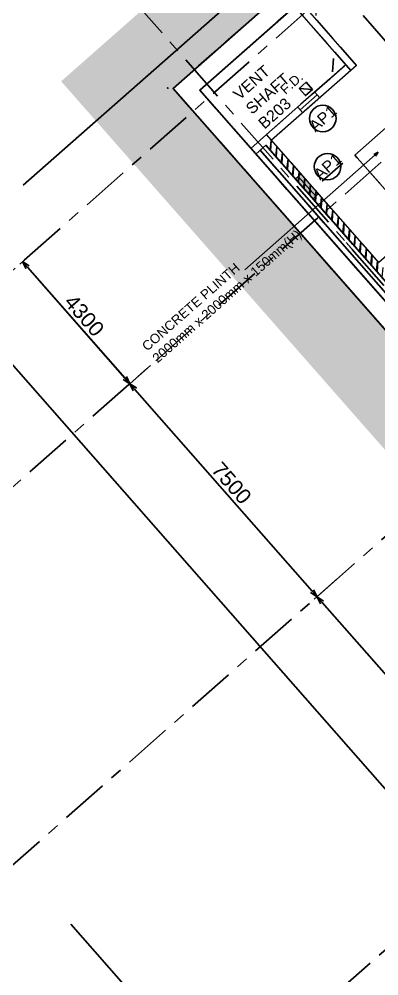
# Model space of a CAD drawing. Header units: millimetres. Extents: x 833946797 to 834440930, y 817746008 to 818399503.
# Drawn here: x 834269649 to 834279172, y 817967261 to 817992546 of the extents above; entities that cross this region are included whole.
import ezdxf
from ezdxf.enums import TextEntityAlignment as Align

# ---------------------------------------------------------------- set-up
doc = ezdxf.new("R2010")
doc.units = ezdxf.units.MM
doc.header["$LTSCALE"] = 100
for name, pattern in [('base plan(mm)$0$PHANTOM', [2.5, 1.25, -0.25, 0.25, -0.25, 0.25, -0.25]), ('Grid Line', [22.225, 12.7, -3.175, 3.175, -3.175]), ('Hidden', [9.525, 6.35, -3.175])]:
    doc.linetypes.add(name, pattern=pattern)
for name, color, linetype in [('+C-10', 10, 'Continuous'), ('+C-160', 160, 'Hidden'), ('+C-201', 201, 'Continuous'), ('A-COLS', 3, 'Continuous'), ('DLN020__', 6, 'Continuous'), ('DLN030_1', 1, 'Continuous'), ('DLN0401_', 7, 'Continuous'), ('DLN0402_Room Number', 7, 'Continuous'), ('DLN0403__Room Name', 7, 'Continuous'), ('DLN040__', 3, 'Continuous'), ('DLN060__', 7, 'Continuous'), ('DLN810__', 1, 'Continuous'), ('DLN914', 3, 'base plan(mm)$0$PHANTOM')]:
    doc.layers.add(name, color=color, linetype=linetype)
for name, color, linetype, lineweight in [('A-DOOR', 6, 'Continuous', 9), ('A-PLINTH', 2, 'Continuous', 9), ('A-WALL', 7, 'Continuous', 9), ('HCL520__', 2, 'Continuous', 20)]:
    doc.layers.add(name, color=color, linetype=linetype, lineweight=lineweight)
doc.styles.get("Standard").update_dxf_attribs({"font": 'swiss.ttf'})
doc.styles.add('Swis721tBT', font='swissl.ttf')
doc.dimstyles.new('INTDIM', dxfattribs={"dimtxt": 200, "dimasz": 125, "dimexe": 100, "dimexo": 150, "dimgap": 80, "dimtad": 1, "dimdec": 0, "dimzin": 9, "dimdsep": 46, "dimtxsty": 'Swis721tBT', "dimblk": 'OPEN30', "dimcen": -125, "dimclrd": 256, "dimclre": 256, "dimclrt": 2, "dimaunit": 1, "dimadec": 1, "dimazin": 0, "dimtfac": 0.444444, "dimtdec": 0, "dimtix": 1, "dimtmove": 2, "dimatfit": 3, "dimldrblk": 'OPEN30', "dimfxl": 0, "dimtolj": 1, "dimlwd": -1, "dimlwe": -1, "dimarcsym": 0})
pattern_1 = [(86.350195828, (-1e-07, 1e-07), (-158.428018635, 10.105711821), [])]

# ---------------------------------------------------------------- blocks, each defined once
blk = doc.blocks.new('_Open30')
at = {"color": 0, "linetype": 'ByBlock', "lineweight": -2}
for p, q in [((-1, 0.27), (0, 0)), ((0, 0), (-1, -0.27)), ((0, 0), (-1, 0))]:
    blk.add_line(p, q, dxfattribs=at)
blk = doc.blocks.new('*D31')
at = {"layer": 'Defpoints', "color": 0}
for p in [(834269377, 817985820), (834268235, 817984815), (834325665, 817921862)]:
    blk.add_point(p, dxfattribs=at)
at = {"layer": 'DLN030_1', "linetype": 'Continuous'}
for p, q in [((834269264, 817985721), (834268160, 817984749)), ((834324391, 817921007), (834268367, 817984665)), ((834325552, 817921763), (834324448, 817920791))]:
    blk.add_line(p, q, dxfattribs=at)
at = {"layer": 'DLN030_1', "xscale": 200, "yscale": 200, "zscale": 200}
for p, rotation in [((834268235, 817984815), 131.3501965874743), ((834324523, 817920857), 311.3501965874743)]:
    blk.add_blockref('_Open30', p, dxfattribs=dict(at, rotation=rotation))
at = {"layer": 'DLN030_1', "color": 2, "insert": (834295471, 817953436), "char_height": 400, "attachment_point": 5, "rotation": 311.3502, "style": 'Swis721tBT'}
blk.add_mtext('\\A1;85200', dxfattribs=at)
blk = doc.blocks.new('*D40')
at = {"layer": 'Defpoints', "color": 0}
for p in [(834278192, 817977859), (834277535, 817977281), (834282952, 817971126)]:
    blk.add_point(p, dxfattribs=at)
at = {"layer": 'DLN030_1', "linetype": 'Continuous'}
for p, q in [((834278079, 817977760), (834277460, 817977215)), ((834282820, 817971276), (834277667, 817977131)), ((834283065, 817971225), (834283027, 817971192))]:
    blk.add_line(p, q, dxfattribs=at)
at = {"layer": 'DLN030_1', "xscale": 200, "yscale": 200, "zscale": 200}
for p, rotation in [((834277535, 817977281), 131.3501965874743), ((834282952, 817971126), 311.3501965874743)]:
    blk.add_blockref('_Open30', p, dxfattribs=dict(at, rotation=rotation))
at = {"layer": 'DLN030_1', "color": 2, "insert": (834280458, 817974392), "char_height": 400, "attachment_point": 5, "rotation": 311.3502, "style": 'Swis721tBT'}
blk.add_mtext('\\A1;8200', dxfattribs=at)
blk = doc.blocks.new('*D41')
at = {"layer": 'Defpoints', "color": 0}
for p in [(834273237, 817983489), (834272580, 817982911), (834278192, 817977859)]:
    blk.add_point(p, dxfattribs=at)
at = {"layer": 'DLN030_1', "linetype": 'Continuous'}
for p, q in [((834273124, 817983390), (834272505, 817982845)), ((834277403, 817977431), (834272712, 817982761)), ((834278079, 817977760), (834277460, 817977215))]:
    blk.add_line(p, q, dxfattribs=at)
at = {"layer": 'DLN030_1', "xscale": 200, "yscale": 200, "zscale": 200}
for p, rotation in [((834272580, 817982911), 131.3501965874743), ((834277535, 817977281), 311.3501965874743)]:
    blk.add_blockref('_Open30', p, dxfattribs=dict(at, rotation=rotation))
at = {"layer": 'DLN030_1', "color": 2, "insert": (834275272, 817980285), "char_height": 400, "attachment_point": 5, "rotation": 311.3502, "style": 'Swis721tBT'}
blk.add_mtext('\\A1;7500', dxfattribs=at)
blk = doc.blocks.new('*D42')
at = {"layer": 'Defpoints', "color": 0}
for p in [(834270396, 817986717), (834269740, 817986139), (834273237, 817983489)]:
    blk.add_point(p, dxfattribs=at)
at = {"layer": 'DLN030_1', "linetype": 'Continuous'}
for p, q in [((834270283, 817986618), (834269664, 817986073)), ((834272448, 817983061), (834269872, 817985989)), ((834273124, 817983390), (834272505, 817982845))]:
    blk.add_line(p, q, dxfattribs=at)
at = {"layer": 'DLN030_1', "xscale": 200, "yscale": 200, "zscale": 200}
for p, rotation in [((834269740, 817986139), 131.3501965874743), ((834272580, 817982911), 311.3501965874743)]:
    blk.add_blockref('_Open30', p, dxfattribs=dict(at, rotation=rotation))
at = {"layer": 'DLN030_1', "color": 2, "insert": (834271374, 817984714), "char_height": 400, "attachment_point": 5, "rotation": 311.3502, "style": 'Swis721tBT'}
blk.add_mtext('\\A1;4300', dxfattribs=at)
blk = doc.blocks.new('*D87')
at = {"layer": 'Defpoints', "color": 0}
for p in [(834269376, 817985821), (834268235, 817984816), (834325664, 817921862)]:
    blk.add_point(p, dxfattribs=at)
at = {"layer": 'DLN030_1', "linetype": 'Continuous'}
for p, q in [((834269264, 817985721), (834268159, 817984750)), ((834324391, 817921007), (834268367, 817984666)), ((834325552, 817921763), (834324448, 817920791))]:
    blk.add_line(p, q, dxfattribs=at)
at = {"layer": 'DLN030_1', "xscale": 200, "yscale": 200, "zscale": 200}
for p, rotation in [((834268235, 817984816), 131.3501965866839), ((834324523, 817920857), 311.3501965866839)]:
    blk.add_blockref('_Open30', p, dxfattribs=dict(at, rotation=rotation))
at = {"layer": 'DLN030_1', "color": 2, "insert": (834295471, 817953436), "char_height": 400, "attachment_point": 5, "rotation": 311.3502, "style": 'Swis721tBT'}
blk.add_mtext('\\A1;85200', dxfattribs=at)
blk = doc.blocks.new('*D96')
at = {"layer": 'Defpoints', "color": 0}
for p in [(834278191, 817977859), (834277535, 817977281), (834282952, 817971126)]:
    blk.add_point(p, dxfattribs=at)
at = {"layer": 'DLN030_1', "linetype": 'Continuous'}
for p, q in [((834278079, 817977760), (834277460, 817977215)), ((834282820, 817971276), (834277667, 817977131)), ((834283065, 817971225), (834283027, 817971192))]:
    blk.add_line(p, q, dxfattribs=at)
at = {"layer": 'DLN030_1', "xscale": 200, "yscale": 200, "zscale": 200}
for p, rotation in [((834277535, 817977281), 131.3501965866839), ((834282952, 817971126), 311.3501965866839)]:
    blk.add_blockref('_Open30', p, dxfattribs=dict(at, rotation=rotation))
at = {"layer": 'DLN030_1', "color": 2, "insert": (834280458, 817974392), "char_height": 400, "attachment_point": 5, "rotation": 311.3502, "style": 'Swis721tBT'}
blk.add_mtext('\\A1;8200', dxfattribs=at)
blk = doc.blocks.new('*D97')
at = {"layer": 'Defpoints', "color": 0}
for p in [(834273236, 817983489), (834272580, 817982912), (834278191, 817977859)]:
    blk.add_point(p, dxfattribs=at)
at = {"layer": 'DLN030_1', "linetype": 'Continuous'}
for p, q in [((834273124, 817983390), (834272505, 817982845)), ((834277403, 817977431), (834272712, 817982761)), ((834278079, 817977760), (834277460, 817977215))]:
    blk.add_line(p, q, dxfattribs=at)
at = {"layer": 'DLN030_1', "xscale": 200, "yscale": 200, "zscale": 200}
for p, rotation in [((834272580, 817982912), 131.3501965866839), ((834277535, 817977281), 311.3501965866839)]:
    blk.add_blockref('_Open30', p, dxfattribs=dict(at, rotation=rotation))
at = {"layer": 'DLN030_1', "color": 2, "insert": (834275272, 817980285), "char_height": 400, "attachment_point": 5, "rotation": 311.3502, "style": 'Swis721tBT'}
blk.add_mtext('\\A1;7500', dxfattribs=at)
blk = doc.blocks.new('*D98')
at = {"layer": 'Defpoints', "color": 0}
for p in [(834270396, 817986717), (834269739, 817986139), (834273236, 817983489)]:
    blk.add_point(p, dxfattribs=at)
at = {"layer": 'DLN030_1', "linetype": 'Continuous'}
for p, q in [((834270283, 817986618), (834269664, 817986073)), ((834272448, 817983062), (834269871, 817985989)), ((834273124, 817983390), (834272505, 817982845))]:
    blk.add_line(p, q, dxfattribs=at)
at = {"layer": 'DLN030_1', "xscale": 200, "yscale": 200, "zscale": 200}
for p, rotation in [((834269739, 817986139), 131.3501965866839), ((834272580, 817982912), 311.3501965866839)]:
    blk.add_blockref('_Open30', p, dxfattribs=dict(at, rotation=rotation))
at = {"layer": 'DLN030_1', "color": 2, "insert": (834271374, 817984714), "char_height": 400, "attachment_point": 5, "rotation": 311.3502, "style": 'Swis721tBT'}
blk.add_mtext('\\A1;4300', dxfattribs=at)
blk = doc.blocks.new('A$C029C5A43')
at = {"layer": '+C-160'}
for p, q in [((85921, 92816, 0), (21521, 92816, 0)), ((21521, 92816, 0), (21521, 45595, 0)), ((85421, 92316, 0), (22021, 92316, 0)), ((22021, 92316, 0), (22021, 45595, 0)), ((22571, 90266, 0), (22021, 90266, 0)), ((22371, 90066, 0), (22021, 90066, 0)), ((22371, 90066), (22171, 90066)), ((22171, 90066), (22171, 6566)), ((22371, 90066, 0), (22171, 90066, 0)), ((22371, 6566), (22371, 90066)), ((22371, 89877), (22560, 90065)), ((24171, 90266, 0), (25321, 90266, 0)), ((25571, 90066, 0), (25371, 90066, 0)), ((22371, 89652), (22571, 89852)), ((22371, 89428), (22571, 89628)), ((22371, 89203), (22571, 89403)), ((22371, 88979), (22571, 89179)), ((22371, 88754), (22571, 88954)), ((22371, 88530), (22571, 88730)), ((22371, 88305), (22571, 88505)), ((22371, 88081), (22571, 88281)), ((23971, 86316), (23971, 88316)), ((22371, 87856), (22571, 88056)), ((22371, 87632), (22571, 87832)), ((22371, 87407), (22571, 87607)), ((22371, 87183), (22571, 87383)), ((22371, 86958), (22571, 87158)), ((22271, 86729, 0), (22271, 85833, 0)), ((22371, 86734), (22571, 86934)), ((22371, 86509), (22571, 86709)), ((22371, 86285), (22571, 86485)), ((22371, 86060), (22571, 86260)), ((22371, 85836), (22571, 86036)), ((22371, 85611), (22571, 85811))]:
    blk.add_line(p, q, dxfattribs=at)
at = {"layer": '+C-160', "lineweight": 18}
for p, q in [((25371, 90066, 0), (25371, 92316, 0)), ((25571, 90066, 0), (25571, 92316, 0)), ((22371, 49574, 0), (22371, 90066, 0)), ((22571, 85766, 0), (22571, 90266, 0)), ((25371, 90266, 0), (22571, 90266, 0)), ((25371, 90066, 0), (22571, 90066, 0)), ((27371, 85766), (22571, 85766))]:
    blk.add_line(p, q, dxfattribs=at)
at = {"layer": '+C-160', "linetype": 'Hidden'}
for p, q in [((23671, 90266, 0), (23671, 90066, 0)), ((23671, 90166, 0), (24271, 90166, 0)), ((24271, 90266, 0), (24271, 90066, 0))]:
    blk.add_line(p, q, dxfattribs=at)
at = {"layer": '+C-160'}
blk.add_point((21421, 92916), dxfattribs=at)
blk = doc.blocks.new('A$C0B7538C7')
at = {"layer": 'HCL520__'}
blk.add_text('F.D.', height=250, rotation=41.4181, dxfattribs=at).set_placement((-364, -169))

msp = doc.modelspace()

# ---------------------------------------------------------------- hatches: boundary and pattern name
at = {"layer": '+C-201'}
h = msp.add_hatch(color=256, dxfattribs=at)
h.dxf.hatch_style = 1
h.paths.add_polyline_path([(834276960.8, 817988324.1), (834277110.9, 817988456.2), (834277574.6, 817987929.4), (834277424.4, 817987797.3)])
at = {"layer": 'A-WALL'}
h = msp.add_hatch(dxfattribs=at)
h.set_pattern_fill('ANSI31', scale=50)
h.set_pattern_definition(pattern_1)
edge = h.paths.add_edge_path()
edge.add_line((834373398.9, 817975260.5), (834373587.8, 817975426.8))
edge.add_line((834373587.8, 817975426.8), (834373233.3, 817980498))
edge.add_line((834373233.3, 817980498), (834338943.8, 818019460))
edge.add_arc((834332615.6, 818013879.7), 8437.1, 41.40656, 102.76311)
edge.add_line((834330751.7, 818022108.4), (834321993.3, 818032060.3))
edge.add_line((834321993.3, 818032060.3), (834277327.5, 817992751.1))
edge.add_line((834277327.5, 817992751.1), (834277459.6, 817992600.9))
edge.add_line((834277459.6, 817992600.9), (834321975.3, 818031778))
edge.add_line((834321975.3, 818031778), (834330680.7, 818021886.4))
edge.add_arc((834332615.6, 818013879.7), 8237.1, 41.40793, 103.58613, ccw=False)
edge.add_line((834338793.6, 818019327.9), (834373038.5, 817980416.6))
edge.add_line((834373038.5, 817980416.6), (834373398.9, 817975260.5))
h = msp.add_hatch(dxfattribs=at)
h.set_pattern_fill('ANSI31', scale=50)
h.set_pattern_definition(pattern_1)
h.paths.add_polyline_path([(834302931.7, 817958814.1), (834303081.8, 817958946.3), (834276330.7, 817989342.8), (834276180.5, 817989210.6)])
at = {"layer": 'DLN060__'}
h = msp.add_hatch(dxfattribs=at)
h.set_pattern_fill('EARTH', color=251, scale=150, angle=45)
h.set_pattern_definition([(86.35019583, (1453154.1, 238293.2), (-889.9338409, 1011.2023827), [952.5, -952.5]), (86.35019583, (1452797.6, 238315.9), (-889.9338409, 1011.2023827), [952.5, -952.5]), (86.35019583, (1452441.2, 238338.6), (-889.9338409, 1011.2023827), [952.5, -952.5]), (176.35019583, (1452329.9, 238465), (-1011.2023827, -889.9338409), [952.5, -952.5]), (176.35019583, (1452352.65, 238821.5), (-1011.2023827, -889.9338409), [952.5, -952.5]), (176.35019583, (1452375.4, 239178), (-1011.2023827, -889.9338409), [952.5, -952.5])])
edge = h.paths.add_edge_path()
edge.add_line((834303001.7, 817954269.4), (834304578.4, 817955656.4))
edge.add_line((834304578.4, 817955656.4), (834331037.8, 817925591.5))
edge.add_line((834331037.8, 817925591.5), (834375206.5, 817964463.2))
edge.add_line((834375206.5, 817964463.2), (834374060.9, 817980844.8))
edge.add_line((834374060.9, 817980844.8), (834339581.5, 818020021.9))
edge.add_arc((834332615.9, 818013881.7), 9285.6, 41.39677, 99.60462)
edge.add_line((834331066.6, 818023037.1), (834322069.8, 818033259.9))
edge.add_line((834322069.8, 818033259.9), (834273725.6, 817990713.5))
edge.add_line((834273725.6, 817990713.5), (834304578.4, 817955656.4))
edge.add_line((834304578.4, 817955656.4), (834303001.7, 817954269.4))
edge.add_line((834303001.7, 817954269.4), (834270761.5, 817990902.8))
edge.add_line((834270761.5, 817990902.8), (834322258.6, 818036224.1))
edge.add_line((834322258.6, 818036224.1), (834331970.3, 818025189))
edge.add_arc((834332622.3, 818013717.3), 11490.2, 42.02614, 93.25305, ccw=False)
edge.add_line((834341157.7, 818021409.6), (834375550.8, 817982329.9))
edge.add_line((834375550.8, 817982329.9), (834377279, 817963489.7))
edge.add_line((834377279, 817963489.7), (834330848.8, 817922627.7))
edge.add_line((834330848.8, 817922627.7), (834303001.7, 817954269.4))

# ---------------------------------------------------------------- linework, layer by layer
at = {"layer": '+C-10'}
msp.add_line((834277673.6, 817988267.4), (834278212.9, 817988742.1), dxfattribs=at)
at = {"layer": 'A-COLS', "color": 5}
for p, q in [((834322069.5, 818033260.2, -0.1), (834273725.4, 817990713.8, -0.1)), ((834322024.5, 818032554.6, -0.1), (834274431, 817990668.8, -0.1)), ((834273725.4, 817990713.8, -0.1), (834304922, 817955266.1, -0.1)), ((834274431, 817990668.8, -0.1), (834305297.3, 817955596.4, -0.1))]:
    msp.add_line(p, q, dxfattribs=at)
at = {"layer": 'A-DOOR'}
msp.add_line((834277499.5, 817987863.3), (834277035.9, 817988390.1), dxfattribs=at)
for points in [[(834276960.8, 817988324.1, 0), (834277110.9, 817988456.2, 0)], [(834277424.4, 817987797.3, 0), (834277574.6, 817987929.4, 0)]]:
    msp.add_polyline3d(points, dxfattribs=at)
at = {"layer": 'A-PLINTH'}
msp.add_lwpolyline([(834278537.5, 817988954.3), (834280038.9, 817990275.6), (834281360.2, 817988774.2), (834279858.8, 817987452.9)], close=True, dxfattribs=at)
at = {"layer": 'A-WALL', "lineweight": 18}
for p, q in [((834278432.3, 817991192.9, 0), (834276945.8, 817992882, -0.1)), ((834278582.5, 817991325.1, 0), (834277096, 817993014.1, -0.1)), ((834278300.2, 817991343.1, 0), (834276198.3, 817989493.2, 0)), ((834278432.3, 817991192.9, 0), (834276330.4, 817989343.1, 0)), ((834279171.6, 817986115.5, 0), (834276198.2, 817989493.2, 0)), ((834302931.5, 817958814.4, -0.1), (834276180.3, 817989210.9, 0)), ((834282774.5, 817989286.3), (834279171.2, 817986115.1))]:
    msp.add_line(p, q, dxfattribs=at)
at = {"layer": 'A-WALL'}
for p, q in [((834278582.5, 817991325.1, 0), (834278432.3, 817991192.9, 0)), ((834276198.3, 817989493.2, 0), (834275785.4, 817989129.8, 0)), ((834276180.3, 817989210.9, 0), (834275917.5, 817988979.7, 0))]:
    msp.add_line(p, q, dxfattribs=at)
at = {"layer": 'A-WALL', "color": 1}
msp.add_line((834277399.4, 817990550.3, 0), (834278262.7, 817991310, 0), dxfattribs=at)
at = {"layer": 'A-WALL', "linetype": 'Hidden'}
for p, q in [((834277474.4, 817990616.3, 0), (834277606.6, 817990466.2, 0)), ((834277090.1, 817990144.9, 0), (834277540.5, 817990541.3, 0)), ((834277024, 817990219.9, 0), (834277156.2, 817990069.8, 0))]:
    msp.add_line(p, q, dxfattribs=at)
at = {"layer": 'A-WALL'}
msp.add_point((834273584.2, 817990722.8), dxfattribs=at)
at = {"layer": 'DLN020__', "linetype": 'Grid Line'}
for p, q in [((834330794.4, 818039872.6), (834261456.5, 817978850)), ((834332617.1, 818035748.6), (834264297.3, 817975622.1)), ((834338590.2, 818031014.5), (834269252.3, 817969991.9)), ((834344007.6, 818024858.9), (834274669.7, 817963836.3)), ((834335393.4, 817928286.3), (834267840.3, 818005044.7)), ((834332165.4, 817925445.5), (834264612.3, 818002203.9))]:
    msp.add_line(p, q, dxfattribs=at)
at = {"layer": 'DLN0401_', "color": 0}
for centre in [(834277687.1, 817989920.6, 0), (834277812.3, 817988647.4), (834277812.3, 817988647.4)]:
    msp.add_circle(centre, 350, dxfattribs=at)
at = {"layer": 'DLN060__', "color": 252, "elevation": -0.1}
msp.add_lwpolyline([(834375206.5, 817964463.2), (834374060.9, 817980844.8), (834339581.5, 818020021.9, 0.2600156), (834331066.6, 818023037.1), (834322069.5, 818033260.2), (834273725.4, 817990713.8), (834331037.8, 817925591.5), (834375206.5, 817964463.2)], format="xyb", dxfattribs=at)
at = {"layer": 'DLN060__', "color": 252}
msp.add_lwpolyline([(834374690.4, 817964675.1), (834373573.9, 817980641.3), (834339206.2, 818019691.6, 0.2684144), (834330878.5, 818022494.1), (834322024.5, 818032554.6), (834274431, 817990668.8), (834331082.6, 817926297.5), (834374690.4, 817964675.1)], format="xyb", dxfattribs=at)
at = {"layer": 'DLN810__'}
for p, q in [((834277947.1, 817991156.3), (834277969.6, 817991509.1)), ((834277059.8, 817990712.6), (834277412.6, 817990690.1)), ((834276180.3, 817989210.9, -0.1), (834276030.1, 817989078.8, -0.1)), ((834278309.5, 817986640.1, -0.1), (834278901.5, 817985967.6, -0.1))]:
    msp.add_line(p, q, dxfattribs=at)
for points in [[(834277059.8, 817990712.6), (834277247.5, 817990877.8), (834277412.6, 817990690.1), (834277225, 817990524.9)], [(834331345.1, 817926528.5), (834276180.3, 817989211), (834276030.1, 817989078.8), (834331195, 817926396.4)]]:
    msp.add_lwpolyline(points, close=True, dxfattribs=at)
at = {"layer": 'DLN914', "ltscale": 100}
msp.add_lwpolyline([(834108001, 818027127, 0.5997319), (834250993, 817971639), (834354591, 818062813), (834364181, 818069493), (834374299, 818054161), (834383724, 817919334), (834429567.9, 817872652.7), (834427481, 817871856), (834422426, 817865906), (834398360, 817846374), (834371127, 817819016), (834357334, 817802650), (834345460, 817778030), (834335418, 817757919, -0.3055462), (834321131, 817746233), (834321131, 817746233), (834302565, 817746008), (834292360, 817748208), (834267601, 817746622), (834095099, 817746458)], format="xyb", dxfattribs=at)
msp.add_lwpolyline([(834285884.3, 817951739.1), (834260786, 817980257.5), (834250993, 817971639, -0.2284724), (834178044.5, 817952151.2, -0.0600775), (834169306, 817947579, -0.0702842), (834154830.7, 817944486, 0.2491379), (834244612, 817892678.5, 0.2950949), (834271638.6, 817908837.6)], format="xyb", close=True, dxfattribs=at)

# ---------------------------------------------------------------- block references
at = {"rotation": 41.35019582799567}
msp.add_blockref('A$C029C5A43', (834318889.5, 817906820.3), dxfattribs=at)
at = {"color": 6}
msp.add_blockref('A$C0B7538C7', (834277059.8, 817990712.6), dxfattribs=at)

# ---------------------------------------------------------------- texts
at = {"layer": 'DLN0401_', "style": 'Swis721tBT'}
for p in [(834277687.1, 817989920.6, 0), (834277812.3, 817988647.4), (834277812.3, 817988647.4)]:
    msp.add_text('AP1', height=300, rotation=41.3502, dxfattribs=at).set_placement(p, align=Align.MIDDLE_CENTER)
at = {"layer": 'DLN0402_Room Number', "insert": (834275857.1, 817989771, 0), "char_height": 300, "width": 4793.142, "attachment_point": 1, "rotation": 41.3502, "line_spacing_factor": 1.00667}
msp.add_mtext(' B203', dxfattribs=at)
at = {"layer": 'DLN0403__Room Name', "insert": (834275280.8, 817990614, 0.1), "char_height": 300, "width": 4793.142, "attachment_point": 1, "rotation": 41.3502, "line_spacing_factor": 1.00667}
msp.add_mtext('VENT\\PSHAFT', dxfattribs=at)
at = {"layer": 'DLN040__', "insert": (834272873, 817983945.4, 0), "char_height": 250, "attachment_point": 1, "rotation": 41.3502}
msp.add_mtext_dynamic_manual_height_columns('\\A1;CONCRETE PLINTH\\P2000mm x 2000mm x 150mm(H)', width=9102.084, gutter_width=1, heights=[0], dxfattribs=at)

# ---------------------------------------------------------------- dimensions: what is measured, and where the dimension line sits
at = {"layer": 'DLN030_1'}
for base, p1, p2, picture, middle in [((834269739.2, 817986139.5), (834273236.4, 817983489.2), (834270395.6, 817986717.1), '*D98', (834271374, 817984714.1)), ((834269739.5, 817986139.2), (834273236.7, 817983488.9), (834270395.9, 817986716.8), '*D42', (834271374.3, 817984713.8)), ((834272580.1, 817982911.5), (834278191.4, 817977859), (834273236.4, 817983489.2), '*D97', (834275271.9, 817980285.1)), ((834272580.3, 817982911.2), (834278191.7, 817977858.7), (834273236.7, 817983488.9), '*D41', (834275272.2, 817980284.8)), ((834277535, 817977281.4), (834282952.2, 817971126), (834278191.4, 817977859), '*D96', (834280458, 817974392.4)), ((834277535.3, 817977281.1), (834282952.4, 817971125.7), (834278191.7, 817977858.7), '*D40', (834280458.2, 817974392.1))]:
    dim = msp.add_linear_dim(base=base, p1=p1, p2=p2, angle=131.3502, dimstyle='INTDIM', override={"dimtxt": 400, "dimasz": 200, "dimarcsym": 2}, dxfattribs=at)
    dim.commit()
    dim.dimension.update_dxf_attribs({"geometry": picture, "text_midpoint": middle})
for base, p1, p2, picture, middle in [((834268234.5, 817984815.7), (834325664.5, 817921862.1), (834269376.3, 817985820.6), '*D87', (834295470.7, 817953435.9)), ((834268234.8, 817984815.4), (834325664.7, 817921861.8), (834269376.5, 817985820.3), '*D31', (834295470.9, 817953435.6))]:
    dim = msp.add_linear_dim(base=base, p1=p1, p2=p2, angle=131.3502, dimstyle='INTDIM', override={"dimtxt": 400, "dimasz": 200, "dimarcsym": 2}, dxfattribs=at)
    dim.commit()
    dim.dimension.update_dxf_attribs({"geometry": picture, "text_midpoint": middle, "dimtype": 160})

# ---------------------------------------------------------------- leaders
at = {"layer": 'DLN040__'}
msp.add_leader([(834279154.2, 817989029.3, 0.1), (834275620.3, 817985919.1, 0.1)], dimstyle='INTDIM', override={"dimgap": 80, "dimtad": 0}, dxfattribs=at)

doc.saveas('drawing.dxf')
